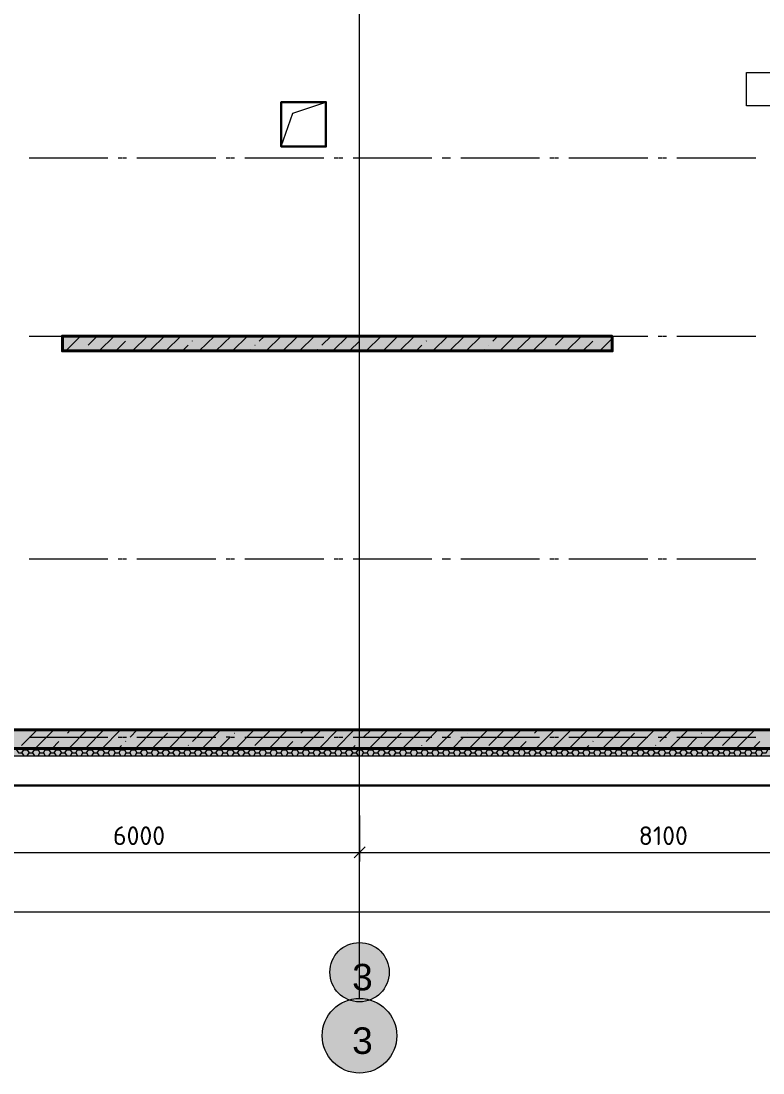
# Model space of a CAD drawing. Header units: millimetres. Extents: x -84737 to 172119, y -43083 to 59399.
# Drawn here: x -71665 to -61683, y 29463 to 43621 of the extents above; entities that cross this region are included whole.
import ezdxf

# ---------------------------------------------------------------- set-up
doc = ezdxf.new("R2010")
doc.units = ezdxf.units.MM
doc.layers.add('PDF _Геометрия', color=7, linetype='Continuous')
doc.layers.add('PDF _Текст', color=7, linetype='Continuous')
doc.layers.add('PDF _Сплошная заливка', color=7, linetype='Continuous', true_color=0xffffff)
doc.styles.add('PDF GOSTCommon', font='arial.ttf')
doc.styles.add('PDF ISOCPEUR', font='isocpeur.ttf')

msp = doc.modelspace()

# ---------------------------------------------------------------- hatches: boundary and pattern name
at = {"layer": 'PDF _Сплошная заливка', "transparency": 33554559}
for points in [[(-67007, 31207), (-67083, 31219), (-67134, 31219), (-67185, 31211), (-67215, 31207), (-67223, 31202), (-67236, 31198), (-67244, 31194), (-67257, 31190), (-67265, 31185), (-67278, 31181), (-67287, 31177), (-67312, 31168), (-67325, 31156), (-67333, 31152), (-67346, 31139), (-67354, 31135), (-67367, 31122), (-67375, 31118), (-67384, 31109), (-67392, 31105), (-67397, 31097), (-67405, 31088), (-67409, 31080), (-67418, 31071), (-67422, 31063), (-67430, 31054), (-67435, 31046), (-67443, 31037), (-67447, 31029), (-67456, 31020), (-67460, 31008), (-67469, 30991), (-67473, 30978), (-67481, 30961), (-67485, 30948), (-67498, 30923), (-67511, 30821), (-67507, 30817), (-67507, 30783), (-67502, 30783), (-67502, 30749), (-67498, 30749), (-67498, 30716), (-67494, 30716), (-67494, 30707), (-67490, 30707), (-67490, 30699), (-67485, 30699), (-67485, 30690), (-67481, 30690), (-67481, 30677), (-67477, 30677), (-67477, 30669), (-67473, 30669), (-67473, 30661), (-67469, 30661), (-67469, 30648), (-67464, 30648), (-67464, 30639), (-67460, 30639), (-67460, 30631), (-67456, 30631), (-67456, 30618), (-67452, 30618), (-67443, 30610), (-67443, 30601), (-67439, 30601), (-67430, 30593), (-67430, 30584), (-67426, 30584), (-67418, 30576), (-67418, 30567), (-67414, 30567), (-67405, 30559), (-67405, 30551), (-67401, 30551), (-67392, 30542), (-67392, 30534), (-67384, 30534), (-67375, 30525), (-67367, 30521), (-67354, 30508), (-67346, 30504), (-67333, 30491), (-67325, 30487), (-67312, 30474), (-67287, 30466), (-67278, 30462), (-67265, 30457), (-67257, 30453), (-67244, 30449), (-67236, 30445), (-67223, 30440), (-67215, 30436), (-67176, 30432), (-67143, 30428), (-67075, 30424), (-67075, 30428), (-67007, 30436), (-66982, 30445), (-66973, 30449), (-66961, 30453), (-66952, 30457), (-66939, 30462), (-66931, 30466), (-66918, 30470), (-66901, 30479), (-66893, 30487), (-66884, 30491), (-66872, 30504), (-66863, 30508), (-66851, 30521), (-66842, 30525), (-66821, 30546), (-66817, 30555), (-66808, 30563), (-66804, 30572), (-66796, 30580), (-66791, 30589), (-66783, 30597), (-66779, 30606), (-66770, 30614), (-66753, 30648), (-66749, 30661), (-66741, 30677), (-66736, 30690), (-66728, 30707), (-66724, 30720), (-66715, 30788), (-66711, 30851), (-66715, 30851), (-66715, 30885), (-66719, 30885), (-66719, 30919), (-66724, 30919), (-66724, 30931), (-66728, 30931), (-66728, 30940), (-66732, 30940), (-66732, 30948), (-66736, 30948), (-66736, 30961), (-66741, 30961), (-66741, 30970), (-66745, 30970), (-66745, 30978), (-66749, 30978), (-66749, 30991), (-66753, 30991), (-66753, 30999), (-66757, 30999), (-66757, 31008), (-66762, 31008), (-66762, 31016), (-66766, 31016), (-66766, 31025), (-66774, 31033), (-66779, 31033), (-66779, 31041), (-66787, 31050), (-66791, 31050), (-66791, 31058), (-66800, 31067), (-66804, 31067), (-66804, 31075), (-66812, 31084), (-66817, 31084), (-66817, 31092), (-66842, 31118), (-66851, 31122), (-66863, 31135), (-66872, 31139), (-66884, 31152), (-66893, 31156), (-66901, 31164), (-66918, 31173), (-66931, 31177), (-66939, 31181), (-66952, 31185), (-66961, 31190), (-66973, 31194), (-66982, 31198)], [(-67045, 30457), (-67075, 30462), (-67138, 30462), (-67240, 30449), (-67248, 30445), (-67261, 30440), (-67270, 30436), (-67295, 30428), (-67303, 30424), (-67329, 30415), (-67337, 30411), (-67363, 30402), (-67375, 30390), (-67384, 30385), (-67397, 30373), (-67405, 30369), (-67418, 30356), (-67426, 30352), (-67439, 30339), (-67447, 30335), (-67456, 30326), (-67464, 30322), (-67469, 30313), (-67477, 30305), (-67481, 30297), (-67490, 30288), (-67494, 30280), (-67502, 30271), (-67507, 30263), (-67515, 30254), (-67519, 30246), (-67528, 30237), (-67532, 30229), (-67545, 30216), (-67549, 30203), (-67557, 30187), (-67562, 30174), (-67570, 30157), (-67574, 30144), (-67583, 30127), (-67587, 30115), (-67596, 30098), (-67608, 29996), (-67612, 29966), (-67608, 29962), (-67608, 29933), (-67604, 29933), (-67604, 29899), (-67600, 29899), (-67600, 29869), (-67596, 29869), (-67596, 29835), (-67591, 29835), (-67591, 29827), (-67587, 29827), (-67587, 29818), (-67583, 29818), (-67583, 29806), (-67579, 29806), (-67579, 29797), (-67574, 29797), (-67574, 29784), (-67570, 29784), (-67570, 29776), (-67566, 29776), (-67566, 29767), (-67562, 29767), (-67562, 29755), (-67557, 29755), (-67557, 29746), (-67553, 29746), (-67553, 29734), (-67549, 29734), (-67549, 29725), (-67545, 29725), (-67545, 29712), (-67540, 29712), (-67528, 29700), (-67528, 29691), (-67524, 29691), (-67511, 29679), (-67511, 29670), (-67507, 29670), (-67494, 29657), (-67494, 29649), (-67490, 29649), (-67477, 29636), (-67477, 29628), (-67473, 29628), (-67464, 29619), (-67464, 29611), (-67456, 29611), (-67447, 29602), (-67439, 29598), (-67426, 29585), (-67418, 29581), (-67405, 29569), (-67397, 29564), (-67384, 29552), (-67375, 29547), (-67363, 29535), (-67350, 29530), (-67342, 29526), (-67329, 29522), (-67320, 29518), (-67308, 29514), (-67291, 29505), (-67278, 29501), (-67270, 29497), (-67257, 29492), (-67240, 29484), (-67138, 29471), (-67075, 29467), (-67075, 29471), (-67045, 29475), (-67011, 29480), (-66982, 29484), (-66969, 29488), (-66961, 29492), (-66948, 29497), (-66939, 29501), (-66927, 29505), (-66910, 29514), (-66897, 29518), (-66889, 29522), (-66876, 29526), (-66851, 29539), (-66842, 29547), (-66834, 29552), (-66821, 29564), (-66812, 29569), (-66800, 29581), (-66791, 29585), (-66779, 29598), (-66770, 29602), (-66745, 29628), (-66741, 29636), (-66728, 29649), (-66724, 29657), (-66711, 29670), (-66707, 29679), (-66694, 29691), (-66690, 29700), (-66681, 29708), (-66669, 29734), (-66664, 29746), (-66660, 29755), (-66656, 29767), (-66647, 29784), (-66643, 29797), (-66639, 29806), (-66635, 29818), (-66630, 29827), (-66626, 29839), (-66622, 29869), (-66618, 29903), (-66614, 29933), (-66609, 29996), (-66614, 29996), (-66614, 30030), (-66618, 30030), (-66618, 30064), (-66622, 30064), (-66622, 30093), (-66626, 30093), (-66626, 30106), (-66630, 30106), (-66630, 30115), (-66635, 30115), (-66635, 30123), (-66639, 30123), (-66639, 30136), (-66643, 30136), (-66643, 30144), (-66647, 30144), (-66647, 30153), (-66652, 30153), (-66652, 30165), (-66656, 30165), (-66656, 30174), (-66660, 30174), (-66660, 30182), (-66664, 30182), (-66664, 30195), (-66669, 30195), (-66669, 30203), (-66673, 30203), (-66673, 30212), (-66677, 30212), (-66677, 30220), (-66686, 30229), (-66690, 30229), (-66690, 30237), (-66698, 30246), (-66702, 30246), (-66702, 30254), (-66711, 30263), (-66715, 30263), (-66715, 30271), (-66724, 30280), (-66728, 30280), (-66728, 30288), (-66736, 30297), (-66741, 30297), (-66741, 30305), (-66770, 30335), (-66779, 30339), (-66791, 30352), (-66800, 30356), (-66812, 30369), (-66821, 30373), (-66834, 30385), (-66842, 30390), (-66851, 30398), (-66868, 30407), (-66880, 30411), (-66889, 30415), (-66914, 30424), (-66923, 30428), (-66948, 30436), (-66956, 30440), (-66982, 30449), (-67011, 30453)]]:
    msp.add_hatch(color=256, dxfattribs=at).paths.add_polyline_path(points)

# ---------------------------------------------------------------- linework, layer by layer
at = {"layer": 'PDF _Геометрия', "lineweight": 30}
for points in [[(-77360, 55328), (-77360, 33331), (-40664, 33331), (-40664, 41132), (-26866, 41132), (-26866, 57427), (-47364, 57427), (-47364, 55328)], [(-68163, 42529), (-67562, 42529), (-67562, 41932), (-68163, 41932)], [(-68163, 42529), (-67562, 42529), (-67562, 41932), (-68163, 41932)], [(-67562, 42529), (-68163, 42529), (-68163, 41932), (-67562, 41932)], [(-67562, 42529), (-67562, 41932), (-68163, 41932), (-68163, 42529)], [(-63710, 39181), (-71109, 39181), (-71109, 39380), (-63710, 39380)]]:
    msp.add_lwpolyline(points, close=True, dxfattribs=at)
at = {"layer": 'PDF _Геометрия', "lineweight": 18}
for points in [[(-65860, 53030), (-65860, 53131), (-66859, 53131), (-66859, 54829), (-66859, 54930), (-76861, 54930), (-76962, 54930), (-76962, 33831), (-76962, 33729), (-41062, 33729), (-41062, 33831), (-41062, 41530), (-27365, 41530), (-27263, 41530), (-27263, 56928), (-27263, 57029), (-43064, 57029), (-43064, 56928)], [(-27615, 56928), (-27365, 56928), (-27365, 41631), (-41062, 41631), (-41163, 41631), (-41163, 33831), (-76861, 33831), (-76861, 54829)]]:
    msp.add_lwpolyline(points, dxfattribs=at)
at = {"layer": 'PDF _Геометрия', "lineweight": 40}
for points in [[(-66961, 54829), (-76861, 54829), (-76861, 54579), (-76861, 33831), (-76611, 33831), (-41163, 33831), (-41163, 34080), (-41163, 41631), (-27615, 41631), (-27365, 41631), (-27365, 56928), (-27615, 56928), (-43064, 56928)], [(-41413, 44129), (-41413, 34080), (-76611, 34080), (-76611, 54579), (-73212, 54579), (-73212, 48966), (-73009, 48966), (-73009, 52882), (-73009, 48966)]]:
    msp.add_lwpolyline(points, dxfattribs=at)
at = {"layer": 'PDF _Геометрия', "lineweight": 9}
for points in [[(-67109, 43346), (-67109, 44344)], [(-67109, 42520), (-67109, 43519)], [(-67109, 43092), (-67109, 43147)], [(-67109, 41894), (-67109, 42893)], [(-67109, 42266), (-67109, 42321)], [(-67109, 41068), (-67109, 42067)], [(-71557, 41780), (-70558, 41780)], [(-71498, 41780), (-70499, 41780)], [(-70359, 41780), (-70304, 41780)], [(-70296, 41780), (-70245, 41780)], [(-70105, 41780), (-69107, 41780)], [(-70046, 41780), (-69043, 41780)], [(-68903, 41780), (-68853, 41780)], [(-68844, 41780), (-68793, 41780)], [(-68654, 41780), (-67651, 41780)], [(-68590, 41780), (-67591, 41780)], [(-67452, 41780), (-67401, 41780)], [(-67392, 41780), (-67337, 41780)], [(-67198, 41780), (-66199, 41780)], [(-67138, 41780), (-66140, 41780)], [(-66000, 41780), (-65945, 41780)], [(-65941, 41780), (-65886, 41780)], [(-65746, 41780), (-64747, 41780)], [(-65687, 41780), (-64688, 41780)], [(-64548, 41780), (-64493, 41780)], [(-64485, 41780), (-64434, 41780)], [(-64294, 41780), (-63295, 41780)], [(-64235, 41780), (-63232, 41780)], [(-63092, 41780), (-63041, 41780)], [(-63033, 41780), (-62982, 41780)], [(-62842, 41780), (-61839, 41780)], [(-62779, 41780), (-61780, 41780)], [(-67109, 41640), (-67109, 41695)], [(-67109, 40442), (-67109, 41441)], [(-67109, 40814), (-67109, 40865)], [(-67109, 39612), (-67109, 40616)], [(-67109, 40188), (-67109, 40239)], [(-67109, 38986), (-67109, 39989)], [(-71557, 39380), (-70558, 39380)], [(-71498, 39380), (-70499, 39380)], [(-71109, 39354), (-71096, 39367)], [(-71062, 39181), (-70863, 39380)], [(-70761, 39257), (-70639, 39380)], [(-70613, 39181), (-70414, 39380)], [(-70359, 39380), (-70304, 39380)], [(-70296, 39380), (-70245, 39380)], [(-70199, 39367), (-70199, 39371)], [(-70165, 39181), (-69962, 39380)], [(-70105, 39380), (-69107, 39380)], [(-70046, 39380), (-69043, 39380)], [(-69919, 39202), (-69737, 39380)], [(-69716, 39181), (-69513, 39380)], [(-69301, 39367), (-69289, 39380)], [(-69267, 39181), (-69064, 39380)], [(-69043, 39181), (-68840, 39380)], [(-68903, 39380), (-68853, 39380)], [(-68844, 39380), (-68793, 39380)], [(-68819, 39181), (-68616, 39380)], [(-68654, 39380), (-67651, 39380)], [(-68590, 39380), (-67591, 39380)], [(-68459, 39312), (-68391, 39380)], [(-68366, 39181), (-68167, 39380)], [(-68142, 39181), (-67955, 39367)], [(-67917, 39181), (-67718, 39380)], [(-67617, 39257), (-67494, 39380)], [(-67469, 39181), (-67270, 39380)], [(-67452, 39380), (-67401, 39380)], [(-67392, 39380), (-67337, 39380)], [(-67198, 39380), (-66199, 39380)], [(-67138, 39380), (-66140, 39380)], [(-67109, 39363), (-67109, 39414)], [(-67058, 39367), (-67054, 39371)], [(-67020, 39181), (-66821, 39380)], [(-66774, 39202), (-66597, 39380)], [(-66571, 39181), (-66372, 39380)], [(-66161, 39367), (-66148, 39380)], [(-66123, 39181), (-65924, 39380)], [(-66000, 39380), (-65945, 39380)], [(-65941, 39380), (-65886, 39380)], [(-65898, 39181), (-65699, 39380)], [(-65746, 39380), (-64747, 39380)], [(-65687, 39380), (-64688, 39380)], [(-65674, 39181), (-65475, 39380)], [(-65318, 39312), (-65251, 39380)], [(-65225, 39181), (-65026, 39380)], [(-65001, 39181), (-64810, 39367)], [(-64777, 39181), (-64578, 39380)], [(-64548, 39380), (-64493, 39380)], [(-64485, 39380), (-64434, 39380)], [(-64476, 39257), (-64353, 39380)], [(-64328, 39181), (-64125, 39380)], [(-64294, 39380), (-63295, 39380)], [(-64235, 39380), (-63232, 39380)], [(-63913, 39367), (-63913, 39371)], [(-63092, 39380), (-63041, 39380)], [(-63033, 39380), (-62982, 39380)], [(-62842, 39380), (-61839, 39380)], [(-62779, 39380), (-61780, 39380)], [(-70389, 39181), (-70258, 39312)], [(-69492, 39181), (-69416, 39257)], [(-69356, 39312), (-69356, 39316)], [(-68518, 39257), (-68514, 39257)], [(-67244, 39181), (-67113, 39312)], [(-66347, 39181), (-66271, 39257)], [(-66216, 39312), (-66211, 39316)], [(-65373, 39257), (-65369, 39257)], [(-64104, 39181), (-63972, 39312)], [(-63879, 39181), (-63710, 39346)], [(-70817, 39202), (-70817, 39202)], [(-68590, 39181), (-68573, 39202)], [(-67676, 39202), (-67672, 39202)], [(-67109, 38161), (-67109, 39160)], [(-65450, 39181), (-65428, 39202)], [(-64531, 39202), (-64531, 39202)], [(-67109, 38736), (-67109, 38787)], [(-67109, 37534), (-67109, 38533)], [(-67109, 37907), (-67109, 37962)], [(-67109, 36709), (-67109, 37708)], [(-67109, 37280), (-67109, 37335)], [(-67109, 36082), (-67109, 37081)], [(-67109, 36455), (-67109, 36510)], [(-71557, 36383), (-70558, 36383)], [(-71498, 36383), (-70499, 36383)], [(-70359, 36383), (-70304, 36383)], [(-70296, 36383), (-70245, 36383)], [(-70105, 36383), (-69107, 36383)], [(-70046, 36383), (-69043, 36383)], [(-68903, 36383), (-68853, 36383)], [(-68844, 36383), (-68793, 36383)], [(-68654, 36383), (-67651, 36383)], [(-68590, 36383), (-67591, 36383)], [(-67452, 36383), (-67401, 36383)], [(-67392, 36383), (-67337, 36383)], [(-67198, 36383), (-66199, 36383)], [(-67138, 36383), (-66140, 36383)], [(-67109, 35257), (-67109, 36256)], [(-66000, 36383), (-65945, 36383)], [(-65941, 36383), (-65886, 36383)], [(-65746, 36383), (-64747, 36383)], [(-65687, 36383), (-64688, 36383)], [(-64548, 36383), (-64493, 36383)], [(-64485, 36383), (-64434, 36383)], [(-64294, 36383), (-63295, 36383)], [(-64235, 36383), (-63232, 36383)], [(-63092, 36383), (-63041, 36383)], [(-63033, 36383), (-62982, 36383)], [(-62842, 36383), (-61839, 36383)], [(-62779, 36383), (-61780, 36383)], [(-67109, 35829), (-67109, 35884)], [(-67109, 34631), (-67109, 35630)], [(-67109, 35003), (-67109, 35054)], [(-67109, 33801), (-67109, 34804)], [(-67109, 34377), (-67109, 34428)], [(-67109, 33175), (-67109, 34178)], [(-71659, 33869), (-71447, 34080)], [(-71557, 33983), (-70558, 33983)], [(-71498, 33983), (-70499, 33983)], [(-71473, 33831), (-71223, 34080)], [(-71096, 33983), (-71096, 33983)], [(-71041, 34038), (-70999, 34080)], [(-71024, 33831), (-70774, 34080)], [(-70800, 33831), (-70550, 34080)], [(-70575, 33831), (-70326, 34080)], [(-70359, 33983), (-70304, 33983)], [(-70296, 33983), (-70245, 33983)], [(-70199, 33983), (-70101, 34080)], [(-70127, 33831), (-69877, 34080)], [(-70105, 33983), (-69107, 33983)], [(-70046, 33983), (-69043, 33983)], [(-69902, 33831), (-69695, 34038)], [(-69678, 33831), (-69428, 34080)], [(-69356, 33924), (-69204, 34080)], [(-69229, 33831), (-68980, 34080)], [(-69005, 33831), (-68853, 33983), (-68903, 33983)], [(-68844, 33983), (-68793, 33983)], [(-68798, 34038), (-68793, 34038)], [(-68776, 33831), (-68527, 34080)], [(-68654, 33983), (-67651, 33983)], [(-68590, 33983), (-67591, 33983)], [(-68518, 33869), (-68302, 34080)], [(-68328, 33831), (-68078, 34080)], [(-67955, 33983), (-67951, 33983)], [(-67900, 34038), (-67854, 34080)], [(-67879, 33831), (-67629, 34080)], [(-67655, 33831), (-67405, 34080)], [(-67452, 33983), (-67401, 33983)], [(-67363, 33831), (-67371, 33814), (-67422, 33814), (-67430, 33831), (-67181, 34080)], [(-67392, 33983), (-67337, 33983)], [(-67198, 33983), (-66199, 33983)], [(-67138, 33983), (-66140, 33983)], [(-67058, 33983), (-66956, 34080)], [(-66982, 33831), (-66732, 34080)], [(-66757, 33831), (-66550, 34038)], [(-66533, 33831), (-66283, 34080)], [(-66216, 33924), (-66059, 34080)], [(-66084, 33831), (-65835, 34080)], [(-66000, 33983), (-65945, 33983)], [(-65941, 33983), (-65886, 33983)], [(-65860, 33831), (-65712, 33983)], [(-65746, 33983), (-64747, 33983)], [(-65687, 33983), (-64688, 33983)], [(-65653, 34038), (-65653, 34038)], [(-65636, 33831), (-65386, 34080)], [(-65373, 33869), (-65162, 34080)], [(-65187, 33831), (-64937, 34080)], [(-64810, 33983), (-64810, 33983)], [(-64755, 34038), (-64713, 34080)], [(-64739, 33831), (-64489, 34080)], [(-64548, 33983), (-64493, 33983)], [(-64514, 33831), (-64264, 34080)], [(-64485, 33983), (-64434, 33983)], [(-64294, 33983), (-63295, 33983)], [(-64290, 33831), (-64040, 34080)], [(-64235, 33983), (-63232, 33983)], [(-63913, 33983), (-63816, 34080)], [(-63841, 33831), (-63592, 34080)], [(-63617, 33831), (-63410, 34038)], [(-63393, 33831), (-63143, 34080)], [(-63092, 33983), (-63041, 33983)], [(-63071, 33924), (-62914, 34080)], [(-63033, 33983), (-62982, 33983)], [(-62940, 33831), (-62690, 34080)], [(-62842, 33983), (-61839, 33983)], [(-62787, 33831), (-62775, 33814), (-62728, 33814), (-62715, 33831), (-62567, 33983)], [(-62779, 33983), (-61780, 33983)], [(-62512, 34038), (-62508, 34038)], [(-62491, 33831), (-62241, 34080)], [(-62229, 33869), (-62017, 34080)], [(-62042, 33831), (-61793, 34080)], [(-71248, 33831), (-71155, 33924)], [(-70351, 33831), (-70313, 33869)], [(-70258, 33924), (-70254, 33928)], [(-69416, 33869), (-69411, 33873)], [(-68103, 33831), (-68010, 33924)], [(-67206, 33831), (-67168, 33869)], [(-67113, 33924), (-67109, 33928)], [(-66271, 33869), (-66271, 33873)], [(-64895, 33831), (-64904, 33814), (-64954, 33814), (-64963, 33831), (-64870, 33924)], [(-64066, 33831), (-64027, 33869)], [(-63972, 33924), (-63968, 33928)], [(-63130, 33869), (-63126, 33873)], [(-61818, 33831), (-61725, 33924)], [(-71727, 33814), (-71701, 33772), (-71655, 33772), (-71629, 33814)], [(-71655, 33772), (-71629, 33729), (-71583, 33729), (-71557, 33772)], [(-71642, 33831), (-71629, 33814), (-71583, 33814), (-71570, 33831)], [(-71583, 33814), (-71557, 33772), (-71511, 33772), (-71485, 33814)], [(-71511, 33772), (-71485, 33729), (-71434, 33729), (-71413, 33772)], [(-71494, 33831), (-71485, 33814), (-71434, 33814), (-71426, 33831)], [(-71434, 33814), (-71413, 33772), (-71363, 33772), (-71341, 33814)], [(-71363, 33772), (-71341, 33729), (-71291, 33729), (-71265, 33772)], [(-71350, 33831), (-71341, 33814), (-71291, 33814), (-71282, 33831)], [(-71291, 33814), (-71265, 33772), (-71219, 33772), (-71193, 33814)], [(-71219, 33772), (-71193, 33729), (-71147, 33729), (-71121, 33772)], [(-71206, 33831), (-71193, 33814), (-71147, 33814), (-71134, 33831)], [(-71147, 33814), (-71121, 33772), (-71075, 33772), (-71049, 33814)], [(-71075, 33772), (-71049, 33729), (-71003, 33729)], [(-71058, 33831), (-71049, 33814), (-71003, 33814), (-70990, 33831)], [(-71003, 33814), (-70977, 33772), (-70927, 33772), (-70905, 33814)], [(-70999, 33729), (-70977, 33772)], [(-70927, 33772), (-70905, 33729), (-70855, 33729), (-70833, 33772)], [(-70914, 33831), (-70905, 33814), (-70855, 33814), (-70846, 33831)], [(-70855, 33814), (-70833, 33772), (-70783, 33772), (-70761, 33729)], [(-70783, 33772), (-70757, 33814)], [(-70770, 33831), (-70757, 33814), (-70711, 33814), (-70702, 33831)], [(-70757, 33729), (-70711, 33729), (-70685, 33772)], [(-70711, 33814), (-70685, 33772), (-70639, 33772), (-70613, 33814)], [(-70639, 33772), (-70613, 33729), (-70567, 33729)], [(-70626, 33831), (-70613, 33814), (-70567, 33814), (-70554, 33831)], [(-70567, 33814), (-70541, 33772), (-70495, 33772), (-70469, 33814)], [(-70563, 33729), (-70541, 33772)], [(-70495, 33772), (-70469, 33729), (-70419, 33729), (-70397, 33772)], [(-70478, 33831), (-70469, 33814), (-70419, 33814), (-70410, 33831)], [(-70419, 33814), (-70397, 33772), (-70347, 33772), (-70326, 33814)], [(-70347, 33772), (-70326, 33729), (-70275, 33729), (-70249, 33772)], [(-70334, 33831), (-70326, 33814), (-70275, 33814), (-70266, 33831)], [(-70275, 33814), (-70249, 33772), (-70203, 33772), (-70177, 33814)], [(-70203, 33772), (-70177, 33729), (-70131, 33729), (-70105, 33772)], [(-70190, 33831), (-70177, 33814), (-70131, 33814), (-70118, 33831)], [(-70131, 33814), (-70105, 33772), (-70059, 33772), (-70033, 33814)], [(-70059, 33772), (-70033, 33729), (-69987, 33729)], [(-70042, 33831), (-70033, 33814), (-69987, 33814), (-69974, 33831)], [(-69987, 33814), (-69962, 33772), (-69911, 33772), (-69890, 33814)], [(-69983, 33729), (-69962, 33772)], [(-69911, 33772), (-69890, 33729), (-69839, 33729), (-69813, 33772)], [(-69898, 33831), (-69890, 33814), (-69839, 33814), (-69830, 33831)], [(-69839, 33814), (-69813, 33772), (-69767, 33772), (-69746, 33729)], [(-69767, 33772), (-69741, 33814)], [(-69754, 33831), (-69741, 33814), (-69695, 33814), (-69686, 33831)], [(-69741, 33729), (-69695, 33729), (-69669, 33772)], [(-69695, 33814), (-69669, 33772), (-69623, 33772), (-69598, 33814)], [(-69623, 33772), (-69598, 33729), (-69551, 33729)], [(-69606, 33831), (-69598, 33814), (-69551, 33814), (-69538, 33831)], [(-69551, 33814), (-69526, 33772), (-69475, 33772), (-69454, 33814)], [(-69547, 33729), (-69526, 33772)], [(-69475, 33772), (-69454, 33729), (-69403, 33729), (-69382, 33772)], [(-69462, 33831), (-69454, 33814), (-69403, 33814), (-69394, 33831)], [(-69403, 33814), (-69382, 33772), (-69331, 33772), (-69310, 33729)], [(-69331, 33772), (-69305, 33814)], [(-69318, 33831), (-69305, 33814), (-69259, 33814), (-69250, 33831)], [(-69305, 33729), (-69259, 33729), (-69234, 33772)], [(-69259, 33814), (-69234, 33772), (-69187, 33772), (-69162, 33814)], [(-69187, 33772), (-69162, 33729), (-69115, 33729), (-69090, 33772)], [(-69174, 33831), (-69162, 33814), (-69115, 33814), (-69102, 33831)], [(-69115, 33814), (-69090, 33772), (-69043, 33772), (-69018, 33814)], [(-69043, 33772), (-69018, 33729), (-68967, 33729), (-68946, 33772)], [(-69026, 33831), (-69018, 33814), (-68967, 33814), (-68958, 33831)], [(-68967, 33814), (-68946, 33772), (-68895, 33772), (-68874, 33814)], [(-68895, 33772), (-68874, 33729), (-68823, 33729), (-68798, 33772)], [(-68882, 33831), (-68874, 33814), (-68823, 33814), (-68814, 33831)], [(-68823, 33814), (-68798, 33772), (-68751, 33772), (-68726, 33814)], [(-68751, 33772), (-68726, 33729), (-68679, 33729), (-68654, 33772)], [(-68738, 33831), (-68726, 33814), (-68679, 33814), (-68666, 33831)], [(-68679, 33814), (-68654, 33772), (-68607, 33772), (-68582, 33814)], [(-68607, 33772), (-68582, 33729), (-68535, 33729)], [(-68590, 33831), (-68582, 33814), (-68535, 33814), (-68522, 33831)], [(-68535, 33814), (-68510, 33772), (-68459, 33772), (-68438, 33814)], [(-68531, 33729), (-68510, 33772)], [(-68459, 33772), (-68438, 33729), (-68387, 33729), (-68366, 33772)], [(-68446, 33831), (-68438, 33814), (-68387, 33814), (-68379, 33831)], [(-68387, 33814), (-68366, 33772), (-68315, 33772), (-68294, 33729)], [(-68315, 33772), (-68290, 33814)], [(-68302, 33831), (-68290, 33814), (-68243, 33814), (-68235, 33831)], [(-68290, 33729), (-68243, 33729), (-68218, 33772)], [(-68243, 33814), (-68218, 33772), (-68171, 33772), (-68146, 33814)], [(-68171, 33772), (-68146, 33729), (-68099, 33729)], [(-68158, 33831), (-68146, 33814), (-68099, 33814), (-68086, 33831)], [(-68099, 33814), (-68074, 33772), (-68027, 33772), (-68002, 33814)], [(-68095, 33729), (-68074, 33772)], [(-68027, 33772), (-68002, 33729), (-67951, 33729), (-67930, 33772)], [(-68010, 33831), (-68002, 33814), (-67951, 33814), (-67943, 33831)], [(-67951, 33814), (-67930, 33772), (-67879, 33772), (-67858, 33814)], [(-67879, 33772), (-67858, 33729), (-67807, 33729), (-67782, 33772)], [(-67866, 33831), (-67858, 33814), (-67807, 33814), (-67799, 33831)], [(-67807, 33814), (-67782, 33772), (-67735, 33772), (-67710, 33814)], [(-67735, 33772), (-67710, 33729), (-67663, 33729), (-67638, 33772)], [(-67722, 33831), (-67710, 33814), (-67663, 33814), (-67651, 33831)], [(-67663, 33814), (-67638, 33772), (-67591, 33772), (-67566, 33814)], [(-67591, 33772), (-67566, 33729), (-67519, 33729)], [(-67574, 33831), (-67566, 33814), (-67519, 33814), (-67507, 33831)], [(-67519, 33814), (-67494, 33772), (-67443, 33772), (-67422, 33814)], [(-67515, 33729), (-67494, 33772)], [(-67443, 33772), (-67422, 33729), (-67371, 33729), (-67350, 33772)], [(-67371, 33814), (-67350, 33772), (-67299, 33772), (-67278, 33729)], [(-67299, 33772), (-67274, 33814)], [(-67287, 33831), (-67274, 33814), (-67227, 33814), (-67219, 33831)], [(-67274, 33729), (-67227, 33729), (-67202, 33772)], [(-67227, 33814), (-67202, 33772), (-67155, 33772), (-67130, 33814)], [(-67155, 33772), (-67130, 33729), (-67083, 33729)], [(-67138, 33831), (-67130, 33814), (-67083, 33814), (-67071, 33831)], [(-67083, 33814), (-67058, 33772), (-67007, 33772), (-66986, 33814)], [(-67079, 33729), (-67058, 33772)], [(-67007, 33772), (-66986, 33729), (-66935, 33729), (-66914, 33772)], [(-66994, 33831), (-66986, 33814), (-66935, 33814), (-66927, 33831)], [(-66935, 33814), (-66914, 33772), (-66863, 33772), (-66842, 33729)], [(-66863, 33772), (-66838, 33814)], [(-66851, 33831), (-66838, 33814), (-66791, 33814), (-66783, 33831)], [(-66838, 33729), (-66791, 33729), (-66766, 33772)], [(-66791, 33814), (-66766, 33772), (-66719, 33772), (-66694, 33814)], [(-66719, 33772), (-66694, 33729), (-66647, 33729), (-66622, 33772)], [(-66707, 33831), (-66694, 33814), (-66647, 33814), (-66635, 33831)], [(-66647, 33814), (-66622, 33772), (-66575, 33772), (-66550, 33814)], [(-66575, 33772), (-66550, 33729), (-66499, 33729), (-66478, 33772)], [(-66559, 33831), (-66550, 33814), (-66499, 33814), (-66491, 33831)], [(-66499, 33814), (-66478, 33772), (-66427, 33772), (-66406, 33814)], [(-66427, 33772), (-66406, 33729), (-66355, 33729), (-66330, 33772)], [(-66415, 33831), (-66406, 33814), (-66355, 33814), (-66347, 33831)], [(-66355, 33814), (-66330, 33772), (-66283, 33772), (-66258, 33814)], [(-66283, 33772), (-66258, 33729), (-66211, 33729), (-66186, 33772)], [(-66271, 33831), (-66258, 33814), (-66211, 33814), (-66199, 33831)], [(-66211, 33814), (-66186, 33772), (-66140, 33772), (-66114, 33814)], [(-66140, 33772), (-66114, 33729), (-66068, 33729)], [(-66123, 33831), (-66114, 33814), (-66068, 33814), (-66055, 33831)], [(-66068, 33814), (-66042, 33772), (-65991, 33772), (-65970, 33814)], [(-66063, 33729), (-66042, 33772)], [(-65991, 33772), (-65970, 33729), (-65919, 33729), (-65898, 33772)], [(-65979, 33831), (-65970, 33814), (-65919, 33814), (-65911, 33831)], [(-65919, 33814), (-65898, 33772), (-65847, 33772), (-65826, 33729)], [(-65847, 33772), (-65822, 33814)], [(-65835, 33831), (-65822, 33814), (-65776, 33814), (-65767, 33831)], [(-65822, 33729), (-65776, 33729), (-65750, 33772)], [(-65776, 33814), (-65750, 33772), (-65704, 33772), (-65678, 33814)], [(-65704, 33772), (-65678, 33729), (-65632, 33729), (-65606, 33772)], [(-65691, 33831), (-65678, 33814), (-65632, 33814), (-65619, 33831)], [(-65632, 33814), (-65606, 33772), (-65560, 33772), (-65534, 33814)], [(-65560, 33772), (-65534, 33729), (-65483, 33729), (-65462, 33772)], [(-65543, 33831), (-65534, 33814), (-65483, 33814), (-65475, 33831)], [(-65483, 33814), (-65462, 33772), (-65412, 33772), (-65390, 33814)], [(-65412, 33772), (-65390, 33729), (-65340, 33729), (-65314, 33772)], [(-65399, 33831), (-65390, 33814), (-65340, 33814), (-65331, 33831)], [(-65340, 33814), (-65314, 33772), (-65268, 33772), (-65242, 33814)], [(-65268, 33772), (-65242, 33729), (-65196, 33729), (-65170, 33772)], [(-65255, 33831), (-65242, 33814), (-65196, 33814), (-65183, 33831)], [(-65196, 33814), (-65170, 33772), (-65124, 33772), (-65098, 33814)], [(-65124, 33772), (-65098, 33729), (-65052, 33729)], [(-65107, 33831), (-65098, 33814), (-65052, 33814), (-65039, 33831)], [(-65052, 33814), (-65026, 33772), (-64976, 33772), (-64954, 33814)], [(-65048, 33729), (-65026, 33772)], [(-64976, 33772), (-64954, 33729), (-64904, 33729), (-64882, 33772)], [(-64904, 33814), (-64882, 33772), (-64832, 33772), (-64810, 33729)], [(-64832, 33772), (-64806, 33814)], [(-64819, 33831), (-64806, 33814), (-64760, 33814), (-64751, 33831)], [(-64806, 33729), (-64760, 33729), (-64734, 33772)], [(-64760, 33814), (-64734, 33772), (-64688, 33772), (-64662, 33814)], [(-64688, 33772), (-64662, 33729), (-64616, 33729)], [(-64671, 33831), (-64662, 33814), (-64616, 33814), (-64603, 33831)], [(-64616, 33814), (-64590, 33772), (-64540, 33772), (-64518, 33814)], [(-64612, 33729), (-64590, 33772)], [(-64540, 33772), (-64518, 33729), (-64468, 33729), (-64446, 33772)], [(-64527, 33831), (-64518, 33814), (-64468, 33814), (-64459, 33831)], [(-64468, 33814), (-64446, 33772), (-64396, 33772), (-64375, 33729)], [(-64396, 33772), (-64370, 33814)], [(-64383, 33831), (-64370, 33814), (-64324, 33814), (-64315, 33831)], [(-64370, 33729), (-64324, 33729), (-64298, 33772)], [(-64324, 33814), (-64298, 33772), (-64252, 33772), (-64226, 33814)], [(-64252, 33772), (-64226, 33729), (-64180, 33729), (-64154, 33772)], [(-64239, 33831), (-64226, 33814), (-64180, 33814), (-64167, 33831)], [(-64180, 33814), (-64154, 33772), (-64108, 33772), (-64082, 33814)], [(-64108, 33772), (-64082, 33729), (-64032, 33729), (-64011, 33772)], [(-64091, 33831), (-64082, 33814), (-64032, 33814), (-64023, 33831)], [(-64032, 33814), (-64011, 33772), (-63960, 33772), (-63939, 33814)], [(-63960, 33772), (-63939, 33729), (-63888, 33729), (-63862, 33772)], [(-63947, 33831), (-63939, 33814), (-63888, 33814), (-63879, 33831)], [(-63888, 33814), (-63862, 33772), (-63816, 33772), (-63795, 33729)], [(-63816, 33772), (-63790, 33814)], [(-63803, 33831), (-63790, 33814), (-63744, 33814), (-63731, 33831)], [(-63790, 33729), (-63744, 33729), (-63718, 33772)], [(-63744, 33814), (-63718, 33772), (-63672, 33772), (-63647, 33814)], [(-63672, 33772), (-63647, 33729), (-63600, 33729)], [(-63655, 33831), (-63647, 33814), (-63600, 33814), (-63587, 33831)], [(-63600, 33814), (-63575, 33772), (-63524, 33772), (-63503, 33814)], [(-63596, 33729), (-63575, 33772)], [(-63524, 33772), (-63503, 33729), (-63452, 33729), (-63431, 33772)], [(-63511, 33831), (-63503, 33814), (-63452, 33814), (-63443, 33831)], [(-63452, 33814), (-63431, 33772), (-63380, 33772), (-63359, 33729)], [(-63380, 33772), (-63354, 33814)], [(-63367, 33831), (-63354, 33814), (-63308, 33814), (-63299, 33831)], [(-63354, 33729), (-63308, 33729), (-63283, 33772)], [(-63308, 33814), (-63283, 33772), (-63236, 33772), (-63211, 33814)], [(-63236, 33772), (-63211, 33729), (-63164, 33729), (-63139, 33772)], [(-63223, 33831), (-63211, 33814), (-63164, 33814), (-63151, 33831)], [(-63164, 33814), (-63139, 33772), (-63092, 33772), (-63067, 33814)], [(-63092, 33772), (-63067, 33729), (-63016, 33729), (-62995, 33772)], [(-63075, 33831), (-63067, 33814), (-63016, 33814), (-63007, 33831)], [(-63016, 33814), (-62995, 33772), (-62944, 33772), (-62923, 33814)], [(-62944, 33772), (-62923, 33729), (-62872, 33729), (-62847, 33772)], [(-62931, 33831), (-62923, 33814), (-62872, 33814), (-62864, 33831)], [(-62872, 33814), (-62847, 33772), (-62800, 33772), (-62775, 33814)], [(-62800, 33772), (-62775, 33729), (-62728, 33729), (-62703, 33772)], [(-62728, 33814), (-62703, 33772), (-62656, 33772), (-62631, 33814)], [(-62656, 33772), (-62631, 33729), (-62584, 33729)], [(-62639, 33831), (-62631, 33814), (-62584, 33814), (-62571, 33831)], [(-62584, 33814), (-62559, 33772), (-62508, 33772), (-62487, 33814)], [(-62580, 33729), (-62559, 33772)], [(-62508, 33772), (-62487, 33729), (-62436, 33729), (-62415, 33772)], [(-62495, 33831), (-62487, 33814), (-62436, 33814), (-62428, 33831)], [(-62436, 33814), (-62415, 33772), (-62364, 33772), (-62343, 33729)], [(-62364, 33772), (-62339, 33814)], [(-62351, 33831), (-62339, 33814), (-62292, 33814), (-62284, 33831)], [(-62339, 33729), (-62292, 33729), (-62267, 33772)], [(-62292, 33814), (-62267, 33772), (-62220, 33772), (-62195, 33814)], [(-62220, 33772), (-62195, 33729), (-62148, 33729)], [(-62203, 33831), (-62195, 33814), (-62148, 33814), (-62136, 33831)], [(-62148, 33814), (-62123, 33772), (-62076, 33772), (-62051, 33814)], [(-62144, 33729), (-62123, 33772)], [(-62076, 33772), (-62051, 33729), (-62000, 33729), (-61979, 33772)], [(-62059, 33831), (-62051, 33814), (-62000, 33814), (-61992, 33831)], [(-62000, 33814), (-61979, 33772), (-61928, 33772), (-61907, 33729)], [(-61928, 33772), (-61903, 33814)], [(-61915, 33831), (-61903, 33814), (-61856, 33814), (-61848, 33831)], [(-61903, 33729), (-61856, 33729), (-61831, 33772)], [(-61856, 33814), (-61831, 33772), (-61784, 33772), (-61759, 33814)], [(-61784, 33772), (-61759, 33729), (-61712, 33729), (-61687, 33772)], [(-61772, 33831), (-61759, 33814), (-61712, 33814), (-61700, 33831)], [(-61712, 33814), (-61687, 33772), (-61640, 33772), (-61615, 33814)], [(-67109, 33551), (-67109, 33602)], [(-67109, 32349), (-67109, 33348)], [(-67109, 32925), (-67109, 32976)], [(-67109, 32929), (-67109, 32430), (-67109, 32311)], [(-67109, 31723), (-67109, 32722)], [(-76831, 32430), (-73111, 32430), (-67109, 32430), (-59012, 32430), (-53010, 32430), (-46712, 32430), (-44012, 32430), (-41311, 32430), (-38763, 32430), (-36211, 32430), (-33815, 32430), (-31073, 32430), (-27395, 32430)], [(-67109, 32095), (-67109, 32150)], [(-67109, 31219), (-67109, 31896)], [(-76831, 31630), (-27395, 31630)], [(-67109, 31469), (-67109, 31524)], [(-67109, 30462), (-67109, 31270)]]:
    msp.add_lwpolyline(points, dxfattribs=at)
at = {"layer": 'PDF _Геометрия', "lineweight": 30}
msp.add_lwpolyline([(-76611, 34080), (-59113, 34080), (-59113, 34732), (-58910, 34732), (-58910, 34080), (-41413, 34080), (-41413, 44129)], dxfattribs=at)
at = {"layer": 'PDF _Геометрия', "lineweight": 9}
msp.add_lwpolyline([(-61903, 42478), (-61903, 42927), (-60603, 42927), (-60603, 42478)], close=True, dxfattribs=at)
msp.add_lwpolyline([(-61903, 42478), (-61903, 42927), (-60603, 42927), (-60603, 42478)], close=True, dxfattribs=at)
at = {"layer": 'PDF _Геометрия', "color": 9, "lineweight": 9, "true_color": 0xc0c0c0}
msp.add_lwpolyline([(-68163, 41932), (-68010, 42381), (-67562, 42529)], dxfattribs=at)
at = {"layer": 'PDF _Геометрия', "lineweight": 40}
msp.add_lwpolyline([(-63710, 39380), (-71109, 39380), (-71109, 39181), (-63710, 39181)], close=True, dxfattribs=at)
at = {"layer": 'PDF _Геометрия', "lineweight": 20}
msp.add_lwpolyline([(-67037, 32506), (-67109, 32430), (-67185, 32358)], dxfattribs=at)
at = {"layer": 'PDF _Геометрия', "lineweight": 9}
for centre, radius in [((-67111, 30819), 399), ((-67111, 29964), 502)]:
    msp.add_circle(centre, radius, dxfattribs=at)
at = {"layer": 'PDF _Сплошная заливка', "lineweight": 5, "transparency": 33554559}
for points in [[(-71109, 39380), (-71109, 39181), (-63710, 39380), (-63710, 39181)], [(-76611, 34080), (-76611, 33831), (-41163, 34080), (-41163, 33831)], [(-76962, 33831), (-76962, 33729), (-41062, 33831), (-41062, 33729)]]:
    msp.add_solid(points, dxfattribs=at)

# ---------------------------------------------------------------- texts
at = {"layer": 'PDF _Текст', "attachment_point": 4}
for s, insert, char_height, style in [('6000', (-70427, 32656), 251.7, 'PDF ISOCPEUR'), ('8100', (-63354, 32656), 251.7, 'PDF ISOCPEUR'), ('3', (-67210, 30750), 357, 'PDF GOSTCommon'), ('3', (-67210, 29895), 357, 'PDF GOSTCommon')]:
    msp.add_mtext(s, dxfattribs=dict(at, insert=insert, char_height=char_height, style=style))

doc.saveas('drawing.dxf')
